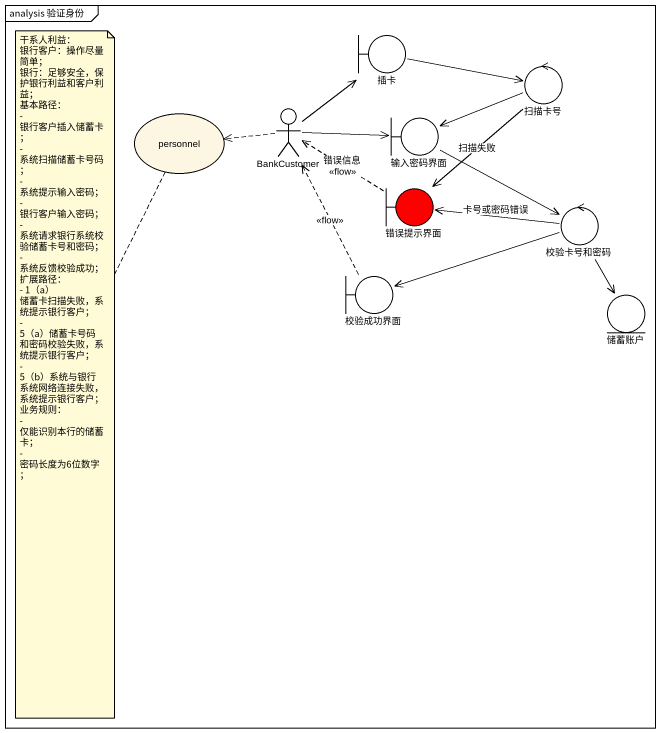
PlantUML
@startuml
mainframe analysis 验证身份
boundary 插卡
control 扫描卡号
usecase personnel
actor BankCustomer
boundary 输入密码界面
boundary 错误提示界面 #FF0000
control 校验卡号和密码
boundary 校验成功界面
entity 储蓄账户
插卡 -right-> 扫描卡号
扫描卡号 -left-> 输入密码界面
扫描卡号 --> 错误提示界面 : 扫描失败
BankCustomer -up-> 插卡
BankCustomer .left.> personnel
BankCustomer -right-> 输入密码界面
输入密码界面 -right-> 校验卡号和密码
错误提示界面 .left.> BankCustomer : 错误信息\n<<flow>>
校验卡号和密码 -left-> 错误提示界面 : 卡号或密码错误
校验卡号和密码 -left-> 校验成功界面
校验卡号和密码 --> 储蓄账户
校验成功界面 .up.> BankCustomer : <<flow>>
note bottom of personnel
  干系人利益：
  银行客户：操作尽量简单；
  银行：足够安全，保护银行利益和客户利益；
  基本路径：
  - 银行客户插入储蓄卡；
  - 系统扫描储蓄卡号码；
  - 系统提示输入密码；
  - 银行客户输入密码；
  - 系统请求银行系统校验储蓄卡号和密码；
  - 系统反馈校验成功；
  扩展路径：
  - 1（a） 储蓄卡扫描失败，系统提示银行客户；
  - 5（a）储蓄卡号码和密码校验失败，系统提示银行客户；
  - 5（b）系统与银行系统网络连接失败，系统提示银行客户；
  业务规则：
  - 仅能识别本行的储蓄卡；
  - 密码长度为6位数字；
end note
@enduml
